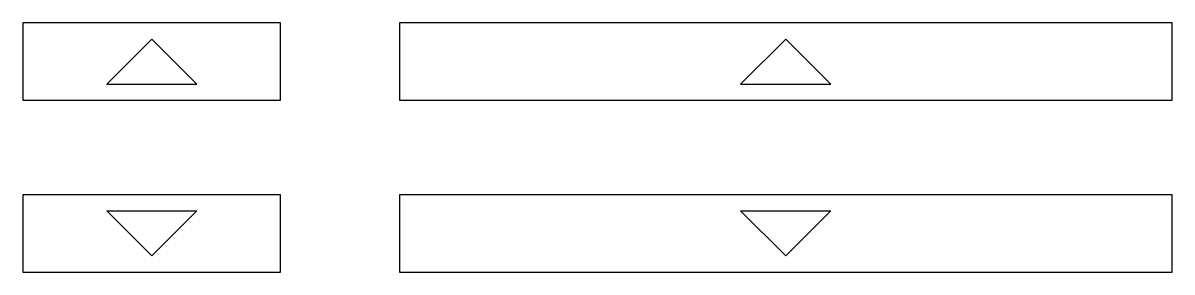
# Model space of a CAD drawing. Header units: millimetres. Extents: x 1702.3 to 1720.1, y 1146.3 to 1150.2.
import ezdxf

# ---------------------------------------------------------------- set-up
doc = ezdxf.new("R2010")
doc.units = ezdxf.units.MM

msp = doc.modelspace()

# ---------------------------------------------------------------- linework, layer by layer
for p, q in [((1703.581, 1149.227), (1704.281, 1149.927)), ((1704.981, 1149.227), (1704.281, 1149.927)), ((1713.427, 1149.227), (1714.127, 1149.927)), ((1714.827, 1149.227), (1714.127, 1149.927)), ((1703.581, 1149.227), (1704.981, 1149.227)), ((1713.427, 1149.227), (1714.827, 1149.227)), ((1703.581, 1147.255), (1704.281, 1146.555)), ((1703.581, 1147.255), (1704.981, 1147.255)), ((1704.981, 1147.255), (1704.281, 1146.555)), ((1713.427, 1147.255), (1714.127, 1146.555)), ((1713.427, 1147.255), (1714.827, 1147.255)), ((1714.827, 1147.255), (1714.127, 1146.555))]:
    msp.add_line(p, q)
for points in [[(1702.281, 1148.977), (1706.281, 1148.977), (1706.281, 1150.177), (1702.281, 1150.177)], [(1708.127, 1148.977), (1720.127, 1148.977), (1720.127, 1150.177), (1708.127, 1150.177)], [(1702.281, 1146.305), (1706.281, 1146.305), (1706.281, 1147.505), (1702.281, 1147.505)], [(1708.127, 1146.305), (1720.127, 1146.305), (1720.127, 1147.505), (1708.127, 1147.505)]]:
    msp.add_lwpolyline(points, close=True)

doc.saveas('drawing.dxf')
